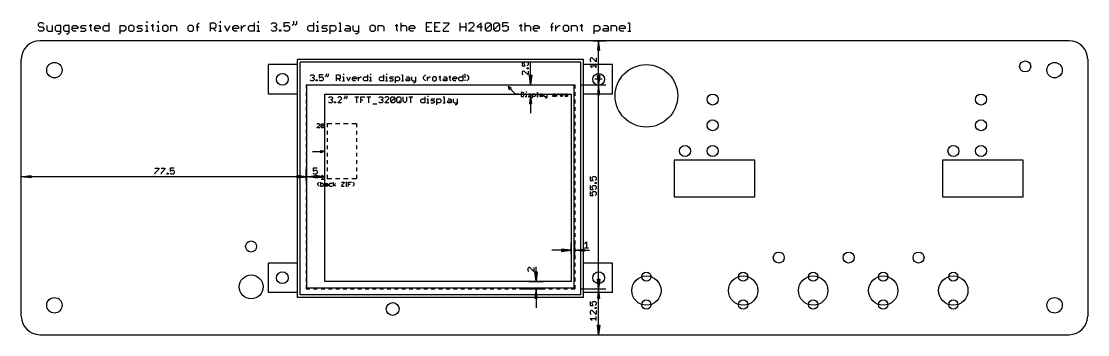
# Model space of a CAD drawing. Extents: x 0 to 290, y 0 to 85.
import ezdxf

# ---------------------------------------------------------------- set-up
doc = ezdxf.new("R2010")
doc.units = 0
for name, color, linetype in [('100', 22, 'CONTINUOUS'), ('120', 4, 'CONTINUOUS'), ('20', 7, 'CONTINUOUS'), ('47', 2, 'CONTINUOUS'), ('51', 253, 'CONTINUOUS')]:
    doc.layers.add(name, color=color, linetype=linetype)

msp = doc.modelspace()

# ---------------------------------------------------------------- linework, layer by layer
at = {"layer": '100'}
for p, q in [((78.5762, 70.432), (78.8474, 70.7032)), ((78.8474, 70.7032), (79.3897, 70.7032)), ((79.3897, 69.8897), (79.1185, 69.8897)), ((79.3897, 70.7032), (79.6609, 70.432)), ((79.6609, 70.1609), (79.3897, 69.8897)), ((79.3897, 69.8897), (79.6609, 69.6185)), ((79.6609, 70.432), (79.6609, 70.1609)), ((79.6609, 69.6185), (79.6609, 69.3474)), ((82.1166, 70.7032), (81.0319, 70.7032)), ((81.0319, 70.7032), (81.0319, 69.8897)), ((81.0319, 69.8897), (81.5743, 70.1609)), ((81.5743, 70.1609), (81.8454, 70.1609)), ((81.8454, 70.1609), (82.1166, 69.8897)), ((82.1166, 69.8897), (82.1166, 69.3474)), ((82.9403, 70.432), (82.6691, 70.1609)), ((82.9403, 70.9744), (82.9403, 70.432)), ((83.4826, 70.432), (83.2114, 70.1609)), ((83.4826, 70.9744), (83.4826, 70.432)), ((85.6705, 69.0762), (85.6705, 70.7032)), ((85.6705, 70.7032), (86.484, 70.7032)), ((86.484, 69.6185), (85.6705, 69.6185)), ((86.2129, 69.6185), (86.7552, 69.0762)), ((86.484, 70.7032), (86.7552, 70.432)), ((86.7552, 69.8897), (86.484, 69.6185)), ((86.7552, 70.432), (86.7552, 69.8897)), ((87.3077, 70.1609), (87.5789, 70.1609)), ((87.5789, 70.9744), (87.5789, 70.7032)), ((87.5789, 70.1609), (87.5789, 69.0762)), ((88.3991, 70.1609), (88.9415, 69.0762)), ((88.9415, 69.0762), (89.4838, 70.1609)), ((90.0363, 69.8897), (90.3075, 70.1609)), ((90.0363, 69.3474), (90.0363, 69.8897)), ((91.121, 69.6185), (90.0363, 69.6185)), ((90.3075, 70.1609), (90.8498, 70.1609)), ((90.8498, 70.1609), (91.121, 69.8897)), ((91.121, 69.8897), (91.121, 69.6185)), ((91.6735, 69.0762), (91.6735, 70.1609)), ((91.6735, 69.6185), (92.2158, 70.1609)), ((92.2158, 70.1609), (92.4869, 70.1609)), ((93.0377, 69.8897), (93.3089, 70.1609)), ((93.0377, 69.3474), (93.0377, 69.8897)), ((93.3089, 70.1609), (94.1224, 70.1609)), ((94.1224, 70.7032), (94.1224, 69.0762)), ((94.6749, 70.1609), (94.9461, 70.1609)), ((94.9461, 70.9744), (94.9461, 70.7032)), ((94.9461, 70.1609), (94.9461, 69.0762)), ((97.4035, 69.8897), (97.6747, 70.1609)), ((97.4035, 69.3474), (97.4035, 69.8897)), ((97.6747, 70.1609), (98.4882, 70.1609)), ((98.4882, 70.7032), (98.4882, 69.0762)), ((99.0407, 70.1609), (99.3118, 70.1609)), ((99.3118, 70.9744), (99.3118, 70.7032)), ((99.3118, 70.1609), (99.3118, 69.0762)), ((100.1321, 69.8897), (100.4033, 70.1609)), ((100.4033, 69.6185), (100.1321, 69.8897)), ((100.4033, 70.1609), (101.2168, 70.1609)), ((100.9456, 69.6185), (100.4033, 69.6185)), ((101.2168, 69.3474), (100.9456, 69.6185)), ((101.7692, 68.5339), (101.7692, 70.1609)), ((101.7692, 70.1609), (102.5827, 70.1609)), ((102.5827, 70.1609), (102.8539, 69.8897)), ((102.8539, 69.8897), (102.8539, 69.3474)), ((103.4064, 70.7032), (103.6776, 70.7032)), ((103.6776, 70.7032), (103.6776, 69.0762)), ((104.4978, 69.3474), (104.769, 69.6185)), ((104.769, 70.1609), (105.3113, 70.1609)), ((104.769, 69.6185), (105.5825, 69.6185)), ((105.3113, 70.1609), (105.5825, 69.8897)), ((105.5825, 69.8897), (105.5825, 69.0762)), ((106.135, 70.1609), (106.135, 69.3474)), ((107.2197, 70.1609), (107.2197, 68.805)), ((109.4093, 70.1609), (109.9516, 70.7032)), ((109.4093, 69.6185), (109.4093, 70.1609)), ((109.9516, 69.0762), (109.4093, 69.6185)), ((110.5007, 69.0762), (110.5007, 70.1609)), ((110.5007, 69.6185), (111.0431, 70.1609)), ((111.0431, 70.1609), (111.3142, 70.1609)), ((112.1362, 70.1609), (111.865, 69.8897)), ((111.865, 69.8897), (111.865, 69.3474)), ((112.6785, 70.1609), (112.1362, 70.1609)), ((112.9497, 69.8897), (112.6785, 70.1609)), ((112.9497, 69.3474), (112.9497, 69.8897)), ((113.5022, 70.1609), (114.0445, 70.1609)), ((113.7734, 70.432), (113.7734, 69.3474)), ((114.5936, 69.3474), (114.8648, 69.6185)), ((114.8648, 70.1609), (115.4071, 70.1609)), ((114.8648, 69.6185), (115.6783, 69.6185)), ((115.4071, 70.1609), (115.6783, 69.8897)), ((115.6783, 69.8897), (115.6783, 69.0762)), ((116.2308, 70.1609), (116.7731, 70.1609)), ((116.502, 70.432), (116.502, 69.3474)), ((117.3222, 69.8897), (117.5934, 70.1609)), ((117.3222, 69.3474), (117.3222, 69.8897)), ((118.4069, 69.6185), (117.3222, 69.6185)), ((117.5934, 70.1609), (118.1357, 70.1609)), ((118.1357, 70.1609), (118.4069, 69.8897)), ((118.4069, 69.8897), (118.4069, 69.6185)), ((118.9594, 69.8897), (119.2306, 70.1609)), ((118.9594, 69.3474), (118.9594, 69.8897)), ((119.2306, 70.1609), (120.044, 70.1609)), ((120.044, 70.7032), (120.044, 69.0762)), ((120.5965, 70.9744), (120.5965, 69.8897)), ((121.6846, 70.1609), (121.1423, 70.7032)), ((121.1423, 69.0762), (121.6846, 69.6185)), ((121.6846, 69.6185), (121.6846, 70.1609)), ((77.5, 68), (78.5, 68)), ((77.5, 68), (77.5, 66.9821)), ((78.8474, 69.0762), (78.5762, 69.3474)), ((79.3897, 69.0762), (78.8474, 69.0762)), ((79.6609, 69.3474), (79.3897, 69.0762)), ((79.5, 68), (80.5, 68)), ((80.2134, 69.0762), (80.2134, 69.3474)), ((80.2134, 69.3474), (80.4845, 69.3474)), ((80.4845, 69.0762), (80.2134, 69.0762)), ((80.4845, 69.3474), (80.4845, 69.0762)), ((81.3031, 69.0762), (81.0319, 69.3474)), ((81.8454, 69.0762), (81.3031, 69.0762)), ((81.5, 68), (82.5, 68)), ((82.1166, 69.3474), (81.8454, 69.0762)), ((83.5, 68), (84.5, 68)), ((85.5, 68), (86.5, 68)), ((87.3077, 69.0762), (87.85, 69.0762)), ((87.5, 68), (88.5, 68)), ((89.5, 68), (90.5, 68)), ((90.3075, 69.0762), (90.0363, 69.3474)), ((90.8498, 69.0762), (90.3075, 69.0762)), ((91.5, 68), (92.5, 68)), ((93.3089, 69.0762), (93.0377, 69.3474)), ((94.1224, 69.0762), (93.3089, 69.0762)), ((93.5, 68), (94.5, 68)), ((94.6749, 69.0762), (95.2172, 69.0762)), ((95.5, 68), (96.5, 68)), ((97.6747, 69.0762), (97.4035, 69.3474)), ((97.5, 68), (98.5, 68)), ((98.4882, 69.0762), (97.6747, 69.0762)), ((99.0407, 69.0762), (99.583, 69.0762)), ((99.5, 68), (100.5, 68)), ((100.1321, 69.0762), (100.9456, 69.0762)), ((100.9456, 69.0762), (101.2168, 69.3474)), ((101.5, 68), (102.5, 68)), ((102.5827, 69.0762), (101.7692, 69.0762)), ((102.8539, 69.3474), (102.5827, 69.0762)), ((103.4064, 69.0762), (103.9487, 69.0762)), ((103.5, 68), (104.5, 68)), ((104.769, 69.0762), (104.4978, 69.3474)), ((105.5825, 69.0762), (104.769, 69.0762)), ((105.5, 68), (106.5, 68)), ((106.135, 69.3474), (106.4062, 69.0762)), ((106.4062, 69.0762), (107.2197, 69.0762)), ((106.9485, 68.5339), (106.6773, 68.5339)), ((107.2197, 68.805), (106.9485, 68.5339)), ((107.5, 68), (108.5, 68)), ((109.5, 68), (110.5, 68)), ((111.5, 68), (112.5, 68)), ((111.865, 69.3474), (112.1362, 69.0762)), ((112.1362, 69.0762), (112.6785, 69.0762)), ((112.6785, 69.0762), (112.9497, 69.3474)), ((113.5, 68), (114.5, 68)), ((113.7734, 69.3474), (114.0445, 69.0762)), ((114.8648, 69.0762), (114.5936, 69.3474)), ((115.6783, 69.0762), (114.8648, 69.0762)), ((115.5, 68), (116.5, 68)), ((116.502, 69.3474), (116.7731, 69.0762)), ((117.5934, 69.0762), (117.3222, 69.3474)), ((117.5, 68), (118.5, 68)), ((118.1357, 69.0762), (117.5934, 69.0762)), ((119.2306, 69.0762), (118.9594, 69.3474)), ((120.044, 69.0762), (119.2306, 69.0762)), ((119.5, 68), (120.5, 68)), ((120.5965, 69.3474), (120.5965, 69.0762)), ((121.5, 68), (122.5, 68)), ((123.5, 68), (124.5, 68)), ((125.5, 68), (126.5, 68)), ((127.5, 68), (128.5, 68)), ((129.5, 68), (130.5, 68)), ((131.5, 68), (132.5, 68)), ((133.5, 68), (134.5, 68)), ((135.5, 68), (136.5, 68)), ((137.5, 68), (138.5, 68)), ((139.5, 68), (140.5, 68)), ((141.5, 68), (142.5, 68)), ((143.5, 68), (144.5, 68)), ((145.5, 68), (146.5, 68)), ((147.5, 68), (148.5, 68)), ((149.5, 68), (150.5, 68)), ((150.5, 68), (150.5, 66.9821)), ((77.5, 65.9821), (77.5, 64.9643)), ((77.5, 63.9643), (77.5, 62.9464)), ((150.5, 65.9821), (150.5, 64.9643)), ((150.5, 63.9643), (150.5, 62.9464)), ((77.5, 61.9464), (77.5, 60.9286)), ((150.5, 61.9464), (150.5, 60.9286)), ((77.5, 59.9286), (77.5, 58.9107)), ((150.5, 59.9286), (150.5, 58.9107)), ((77.5, 57.9107), (77.5, 56.8929)), ((77.5, 55.8929), (77.5, 54.875)), ((150.5, 57.9107), (150.5, 56.8929)), ((150.5, 55.8929), (150.5, 54.875)), ((77.5, 53.875), (77.5, 52.8571)), ((150.5, 53.875), (150.5, 52.8571)), ((77.5, 51.8571), (77.5, 50.8393)), ((77.5, 49.8393), (77.5, 48.8214)), ((150.5, 51.8571), (150.5, 50.8393)), ((150.5, 49.8393), (150.5, 48.8214)), ((77.5, 47.8214), (77.5, 46.8036)), ((150.5, 47.8214), (150.5, 46.8036)), ((77.5, 45.8036), (77.5, 44.7857)), ((77.5, 43.7857), (77.5, 42.7679)), ((150.5, 45.8036), (150.5, 44.7857)), ((150.5, 43.7857), (150.5, 42.7679)), ((77.5, 41.7679), (77.5, 40.75)), ((150.5, 41.7679), (150.5, 40.75)), ((77.5, 39.75), (77.5, 38.7321)), ((77.5, 37.7321), (77.5, 36.7143)), ((150.5, 39.75), (150.5, 38.7321)), ((150.5, 37.7321), (150.5, 36.7143)), ((77.5, 35.7143), (77.5, 34.6964)), ((150.5, 35.7143), (150.5, 34.6964)), ((77.5, 33.6964), (77.5, 32.6786)), ((150.5, 33.6964), (150.5, 32.6786)), ((77.5, 31.6786), (77.5, 30.6607)), ((77.5, 29.6607), (77.5, 28.6429)), ((150.5, 31.6786), (150.5, 30.6607)), ((150.5, 29.6607), (150.5, 28.6429)), ((77.5, 27.6429), (77.5, 26.625)), ((150.5, 27.6429), (150.5, 26.625)), ((77.5, 25.625), (77.5, 24.6071)), ((77.5, 23.6071), (77.5, 22.5893)), ((150.5, 25.625), (150.5, 24.6071)), ((150.5, 23.6071), (150.5, 22.5893)), ((77.5, 21.5893), (77.5, 20.5714)), ((150.5, 21.5893), (150.5, 20.5714)), ((77.5, 19.5714), (77.5, 18.5536)), ((77.5, 17.5536), (77.5, 16.5357)), ((150.5, 19.5714), (150.5, 18.5536)), ((150.5, 17.5536), (150.5, 16.5357)), ((77.5, 15.5357), (77.5, 14.5179)), ((150.5, 15.5357), (150.5, 14.5179)), ((77.5, 13.5179), (77.5, 12.5)), ((77.5, 12.5), (78.5, 12.5)), ((79.5, 12.5), (80.5, 12.5)), ((81.5, 12.5), (82.5, 12.5)), ((83.5, 12.5), (84.5, 12.5)), ((85.5, 12.5), (86.5, 12.5)), ((87.5, 12.5), (88.5, 12.5)), ((89.5, 12.5), (90.5, 12.5)), ((91.5, 12.5), (92.5, 12.5)), ((93.5, 12.5), (94.5, 12.5)), ((95.5, 12.5), (96.5, 12.5)), ((97.5, 12.5), (98.5, 12.5)), ((99.5, 12.5), (100.5, 12.5)), ((101.5, 12.5), (102.5, 12.5)), ((103.5, 12.5), (104.5, 12.5)), ((105.5, 12.5), (106.5, 12.5)), ((107.5, 12.5), (108.5, 12.5)), ((109.5, 12.5), (110.5, 12.5)), ((111.5, 12.5), (112.5, 12.5)), ((113.5, 12.5), (114.5, 12.5)), ((115.5, 12.5), (116.5, 12.5)), ((117.5, 12.5), (118.5, 12.5)), ((119.5, 12.5), (120.5, 12.5)), ((121.5, 12.5), (122.5, 12.5)), ((123.5, 12.5), (124.5, 12.5)), ((125.5, 12.5), (126.5, 12.5)), ((127.5, 12.5), (128.5, 12.5)), ((129.5, 12.5), (130.5, 12.5)), ((131.5, 12.5), (132.5, 12.5)), ((133.5, 12.5), (134.5, 12.5)), ((135.5, 12.5), (136.5, 12.5)), ((137.5, 12.5), (138.5, 12.5)), ((139.5, 12.5), (140.5, 12.5)), ((141.5, 12.5), (142.5, 12.5)), ((143.5, 12.5), (144.5, 12.5)), ((145.5, 12.5), (146.5, 12.5)), ((147.5, 12.5), (148.5, 12.5)), ((149.5, 12.5), (150.5, 12.5)), ((150.5, 13.5179), (150.5, 12.5))]:
    msp.add_line(p, q, dxfattribs=at)
at = {"layer": '120'}
for p, q in [((285, 80), (5, 80)), ((0, 5), (0, 75)), ((290, 75), (290, 5)), ((82.5, 65.5), (149.5, 65.5)), ((82.5, 14.5), (82.5, 65.5)), ((83.5762, 64.432), (83.8474, 64.7032)), ((83.8474, 64.7032), (84.3897, 64.7032)), ((84.3897, 63.8897), (84.1185, 63.8897)), ((84.3897, 64.7032), (84.6609, 64.432)), ((84.6609, 64.1609), (84.3897, 63.8897)), ((84.3897, 63.8897), (84.6609, 63.6185)), ((84.6609, 64.432), (84.6609, 64.1609)), ((86.3031, 64.7032), (86.0319, 64.432)), ((86.0319, 63.0762), (87.1166, 64.1609)), ((86.8454, 64.7032), (86.3031, 64.7032)), ((87.1166, 64.432), (86.8454, 64.7032)), ((87.1166, 64.1609), (87.1166, 64.432)), ((87.9403, 64.432), (87.6691, 64.1609)), ((87.9403, 64.9744), (87.9403, 64.432)), ((88.4826, 64.432), (88.2114, 64.1609)), ((88.4826, 64.9744), (88.4826, 64.432)), ((90.6705, 64.7032), (91.7552, 64.7032)), ((91.2129, 63.0762), (91.2129, 64.7032)), ((92.3077, 63.0762), (92.3077, 64.7032)), ((92.3077, 64.7032), (93.3924, 64.7032)), ((92.3077, 63.8897), (92.85, 63.8897)), ((93.9449, 64.7032), (95.0295, 64.7032)), ((94.4872, 63.0762), (94.4872, 64.7032)), ((97.2192, 64.432), (97.4903, 64.7032)), ((97.4903, 64.7032), (98.0327, 64.7032)), ((98.0327, 63.8897), (97.7615, 63.8897)), ((98.0327, 64.7032), (98.3038, 64.432)), ((98.3038, 64.1609), (98.0327, 63.8897)), ((98.0327, 63.8897), (98.3038, 63.6185)), ((98.3038, 64.432), (98.3038, 64.1609)), ((99.1275, 64.7032), (98.8563, 64.432)), ((98.8563, 63.0762), (99.941, 64.1609)), ((99.6698, 64.7032), (99.1275, 64.7032)), ((99.941, 64.432), (99.6698, 64.7032)), ((99.941, 64.1609), (99.941, 64.432)), ((100.4935, 64.432), (100.7646, 64.7032)), ((100.4935, 63.3474), (100.4935, 64.432)), ((100.4935, 63.3474), (101.5781, 64.432)), ((100.7646, 64.7032), (101.307, 64.7032)), ((101.307, 64.7032), (101.5781, 64.432)), ((101.5781, 64.432), (101.5781, 63.3474)), ((102.1306, 64.432), (102.4018, 64.7032)), ((102.1306, 63.3474), (102.1306, 64.432)), ((102.4018, 64.7032), (102.9441, 64.7032)), ((102.9441, 64.7032), (103.2153, 64.432)), ((103.2153, 64.432), (103.2153, 63.3474)), ((103.7678, 64.7032), (103.7678, 63.6185)), ((104.8525, 63.6185), (104.8525, 64.7032)), ((105.4049, 64.7032), (106.4896, 64.7032)), ((105.9473, 63.0762), (105.9473, 64.7032)), ((108.6793, 63.8897), (108.9504, 64.1609)), ((108.6793, 63.3474), (108.6793, 63.8897)), ((108.9504, 64.1609), (109.7639, 64.1609)), ((109.7639, 64.7032), (109.7639, 63.0762)), ((110.3164, 64.1609), (110.5876, 64.1609)), ((110.5876, 64.9744), (110.5876, 64.7032)), ((110.5876, 64.1609), (110.5876, 63.0762)), ((111.4079, 63.8897), (111.679, 64.1609)), ((111.679, 63.6185), (111.4079, 63.8897)), ((111.679, 64.1609), (112.4925, 64.1609)), ((113.045, 62.5339), (113.045, 64.1609)), ((113.045, 64.1609), (113.8585, 64.1609)), ((113.8585, 64.1609), (114.1297, 63.8897)), ((114.1297, 63.8897), (114.1297, 63.3474)), ((114.6822, 64.7032), (114.9533, 64.7032)), ((114.9533, 64.7032), (114.9533, 63.0762)), ((116.0448, 64.1609), (116.5871, 64.1609)), ((116.5871, 64.1609), (116.8583, 63.8897)), ((116.8583, 63.8897), (116.8583, 63.0762)), ((117.4108, 64.1609), (117.4108, 63.3474)), ((118.4954, 64.1609), (118.4954, 62.805)), ((149.5, 65.5), (149.5, 14.5)), ((83.8474, 63.0762), (83.5762, 63.3474)), ((84.3897, 63.0762), (83.8474, 63.0762)), ((84.6609, 63.3474), (84.3897, 63.0762)), ((84.6609, 63.6185), (84.6609, 63.3474)), ((85.2134, 63.0762), (85.2134, 63.3474)), ((85.2134, 63.3474), (85.4845, 63.3474)), ((85.4845, 63.0762), (85.2134, 63.0762)), ((85.4845, 63.3474), (85.4845, 63.0762)), ((87.1166, 63.0762), (86.0319, 63.0762)), ((95.582, 62.805), (96.6667, 62.805)), ((97.4903, 63.0762), (97.2192, 63.3474)), ((98.0327, 63.0762), (97.4903, 63.0762)), ((98.3038, 63.3474), (98.0327, 63.0762)), ((98.3038, 63.6185), (98.3038, 63.3474)), ((99.941, 63.0762), (98.8563, 63.0762)), ((100.7646, 63.0762), (100.4935, 63.3474)), ((101.307, 63.0762), (100.7646, 63.0762)), ((101.5781, 63.3474), (101.307, 63.0762)), ((102.4018, 63.0762), (102.1306, 63.3474)), ((102.9441, 63.0762), (102.4018, 63.0762)), ((102.673, 63.6185), (103.2153, 63.0762)), ((103.2153, 63.3474), (102.9441, 63.0762)), ((103.7678, 63.6185), (104.3101, 63.0762)), ((104.3101, 63.0762), (104.8525, 63.6185)), ((108.9504, 63.0762), (108.6793, 63.3474)), ((109.7639, 63.0762), (108.9504, 63.0762)), ((110.3164, 63.0762), (110.8587, 63.0762)), ((111.4079, 63.0762), (112.2214, 63.0762)), ((112.2214, 63.6185), (111.679, 63.6185)), ((112.4925, 63.3474), (112.2214, 63.6185)), ((112.2214, 63.0762), (112.4925, 63.3474)), ((113.8585, 63.0762), (113.045, 63.0762)), ((114.1297, 63.3474), (113.8585, 63.0762)), ((114.6822, 63.0762), (115.2245, 63.0762)), ((115.7736, 63.3474), (116.0448, 63.6185)), ((116.0448, 63.0762), (115.7736, 63.3474)), ((116.0448, 63.6185), (116.8583, 63.6185)), ((116.8583, 63.0762), (116.0448, 63.0762)), ((117.4108, 63.3474), (117.6819, 63.0762)), ((117.6819, 63.0762), (118.4954, 63.0762)), ((118.2243, 62.5339), (117.9531, 62.5339)), ((118.4954, 62.805), (118.2243, 62.5339)), ((199.5, 47.5), (177.5, 47.5)), ((177.5, 47.5), (177.5, 37.5)), ((199.5, 37.5), (199.5, 47.5)), ((272.5, 47.5), (250.5, 47.5)), ((250.5, 47.5), (250.5, 37.5)), ((272.5, 37.5), (272.5, 47.5)), ((177.5, 37.5), (199.5, 37.5)), ((250.5, 37.5), (272.5, 37.5)), ((149.5, 14.5), (82.5, 14.5)), ((5, 0), (285, 0))]:
    msp.add_line(p, q, dxfattribs=at)
for centre, radius in [((9, 72), 2.1), ((170, 65), 8.5), ((273, 73), 1.5), ((281, 72), 2.1), ((188, 64), 1.5), ((261, 64), 1.5), ((188, 57), 1.5), ((261, 57), 1.5), ((180.5, 50), 1.5), ((188, 50), 1.5), ((253.5, 50), 1.5), ((261, 50), 1.5), ((62.5, 24), 1.5), ((206, 21), 1.5), ((225, 21), 1.5), ((244, 21), 1.5), ((62.5, 13), 3.25), ((170, 12), 4), ((170, 15.8), 1.25), ((196.3, 12), 4), ((196.3, 15.8), 1.25), ((215.35, 12), 4), ((215.35, 15.8), 1.25), ((234.4, 12), 4), ((234.4, 15.8), 1.25), ((253.45, 12), 4), ((253.45, 15.8), 1.25), ((9, 8), 2.1), ((101, 7), 1.75), ((170, 8.2), 1.25), ((196.3, 8.2), 1.25), ((215.35, 8.2), 1.25), ((234.4, 8.2), 1.25), ((253.45, 8.2), 1.25), ((281, 8), 2.1)]:
    msp.add_circle(centre, radius, dxfattribs=at)
for centre, start, end in [((5, 75), 90, 180), ((285, 75), 0, 90), ((5, 5), 180, 270), ((285, 5), 270, 0)]:
    msp.add_arc(centre, 5, start, end, dxfattribs=at)
at = {"layer": '20'}
for centre in [(71, 69.5), (157, 69.5), (71, 15.5), (157, 15.5)]:
    msp.add_circle(centre, 1.6, dxfattribs=at)
at = {"layer": '47'}
for p, q in [((155.5, 80), (158.95, 80)), ((157, 79.935), (156.6808, 77.4)), ((157, 79.935), (156.74, 77.4)), ((157, 79.935), (156.87, 77.4)), ((157, 68.065), (157, 79.935)), ((157.3192, 77.4), (157, 79.935)), ((157.13, 77.4), (157, 79.935)), ((157.26, 77.4), (157, 79.935)), ((156.6808, 77.4), (157.3192, 77.4)), ((136.2223, 74.2166), (136.2223, 73.1319)), ((136.2223, 73.1319), (137.0358, 73.1319)), ((136.7646, 73.9454), (137.0358, 74.2166)), ((136.7646, 73.6743), (136.7646, 73.9454)), ((137.0358, 73.1319), (136.7646, 73.6743)), ((137.0358, 74.2166), (137.5781, 74.2166)), ((137.5781, 74.2166), (137.8493, 73.9454)), ((137.8493, 73.4031), (137.5781, 73.1319)), ((137.5781, 72.3134), (137.5781, 72.5845)), ((137.5781, 72.5845), (137.8493, 72.5845)), ((137.8493, 73.9454), (137.8493, 73.4031)), ((137.8493, 72.5845), (137.8493, 72.3134)), ((138.5, 68.065), (138.5, 74.1346)), ((154.9935, 75.3833), (154.7223, 75.1121)), ((154.7223, 75.1121), (154.7223, 74.5698)), ((154.7223, 74.5698), (154.9935, 74.2986)), ((155.2646, 72.6615), (154.7223, 73.2038)), ((154.7223, 73.2038), (156.3493, 73.2038)), ((155.2646, 75.3833), (154.9935, 75.3833)), ((156.3493, 74.2986), (155.2646, 75.3833)), ((156.3493, 75.3833), (156.3493, 74.2986)), ((156.3493, 72.6615), (156.3493, 73.7461)), ((136.4935, 71.7609), (136.2223, 71.4897)), ((136.2223, 71.4897), (136.2223, 70.9474)), ((136.2223, 70.9474), (136.4935, 70.6762)), ((136.7646, 71.7609), (136.4935, 71.7609)), ((137.8493, 70.6762), (136.7646, 71.7609)), ((137.8493, 72.3134), (137.5781, 72.3134)), ((137.8493, 71.7609), (137.8493, 70.6762)), ((138.5, 68.065), (138.1808, 70.6)), ((138.1808, 70.6), (138.8192, 70.6)), ((138.5, 68.065), (138.24, 70.6)), ((138.5, 68.065), (138.37, 70.6)), ((138.8192, 70.6), (138.5, 68.065)), ((138.63, 70.6), (138.5, 68.065)), ((138.76, 70.6), (138.5, 68.065)), ((157, 68.065), (156.6808, 70.6)), ((156.6808, 70.6), (157.3192, 70.6)), ((157, 68.065), (156.74, 70.6)), ((157, 68.065), (156.87, 70.6)), ((157.3192, 70.6), (157, 68.065)), ((157.13, 70.6), (157, 68.065)), ((157.26, 70.6), (157, 68.065)), ((138.5, 68), (138.5, 68)), ((152, 68), (158.95, 68)), ((154, 68), (158.95, 68)), ((157, 67.935), (156.6808, 65.4)), ((157, 67.935), (156.74, 65.4)), ((157, 67.935), (156.87, 65.4)), ((157, 12.565), (157, 67.935)), ((157.3192, 65.4), (157, 67.935)), ((157.13, 65.4), (157, 67.935)), ((157.26, 65.4), (157, 67.935)), ((135, 65.5), (140.45, 65.5)), ((138.5, 65.435), (138.1808, 62.9)), ((138.5, 65.435), (138.24, 62.9)), ((138.5, 65.435), (138.37, 62.9)), ((138.5, 65.435), (138.5, 60.3)), ((138.8192, 62.9), (138.5, 65.435)), ((138.63, 62.9), (138.5, 65.435)), ((138.76, 62.9), (138.5, 65.435)), ((156.6808, 65.4), (157.3192, 65.4)), ((138.1808, 62.9), (138.8192, 62.9)), ((0, 42), (0, 44.95)), ((36.3493, 45.2777), (37.4339, 45.2777)), ((37.4339, 45.0065), (36.3493, 43.9219)), ((36.3493, 43.9219), (36.3493, 43.6507)), ((37.4339, 45.2777), (37.4339, 45.0065)), ((37.9864, 45.2777), (39.0711, 45.2777)), ((39.0711, 45.0065), (37.9864, 43.9219)), ((37.9864, 43.9219), (37.9864, 43.6507)), ((39.0711, 45.2777), (39.0711, 45.0065)), ((39.6236, 43.6507), (39.6236, 43.9219)), ((39.6236, 43.9219), (39.8947, 43.9219)), ((39.8947, 43.6507), (39.6236, 43.6507)), ((39.8947, 43.9219), (39.8947, 43.6507)), ((41.5268, 45.2777), (40.4422, 45.2777)), ((40.4422, 45.2777), (40.4422, 44.4642)), ((40.4422, 44.4642), (40.9845, 44.7354)), ((40.7133, 43.6507), (40.4422, 43.9219)), ((41.2557, 43.6507), (40.7133, 43.6507)), ((40.9845, 44.7354), (41.2557, 44.7354)), ((41.2557, 44.7354), (41.5268, 44.4642)), ((41.5268, 43.9219), (41.2557, 43.6507)), ((41.5268, 44.4642), (41.5268, 43.9219)), ((77.5, 42), (77.5, 44.95)), ((80.4557, 45.2777), (79.3711, 45.2777)), ((79.3711, 45.2777), (79.3711, 44.4642)), ((79.3711, 44.4642), (79.9134, 44.7354)), ((79.6422, 43.6507), (79.3711, 43.9219)), ((80.1846, 43.6507), (79.6422, 43.6507)), ((79.9134, 44.7354), (80.1846, 44.7354)), ((80.1846, 44.7354), (80.4557, 44.4642)), ((80.4557, 43.9219), (80.1846, 43.6507)), ((80.4557, 44.4642), (80.4557, 43.9219)), ((82.5, 41.5), (82.5, 44.95)), ((0.065, 43), (2.6, 43.3192)), ((0.065, 43), (2.6, 43.26)), ((0.065, 43), (2.6, 43.13)), ((77.435, 43), (0.065, 43)), ((2.6, 42.6808), (0.065, 43)), ((2.6, 42.87), (0.065, 43)), ((2.6, 42.74), (0.065, 43)), ((2.6, 43.3192), (2.6, 42.6808)), ((77.435, 43), (74.9, 43.3192)), ((74.9, 43.3192), (74.9, 42.6808)), ((77.435, 43), (74.9, 43.26)), ((77.435, 43), (74.9, 43.13)), ((74.9, 42.6808), (77.435, 43)), ((74.9, 42.87), (77.435, 43)), ((74.9, 42.74), (77.435, 43)), ((77.5, 43), (77.5, 43)), ((77.565, 43), (80.1, 43.3192)), ((77.565, 43), (80.1, 43.26)), ((77.565, 43), (80.1, 43.13)), ((82.435, 43), (77.565, 43)), ((80.1, 42.6808), (77.565, 43)), ((80.1, 42.87), (77.565, 43)), ((80.1, 42.74), (77.565, 43)), ((82.435, 43), (79.9, 43.3192)), ((79.9, 43.3192), (79.9, 42.6808)), ((82.435, 43), (79.9, 43.26)), ((82.435, 43), (79.9, 43.13)), ((79.9, 42.6808), (82.435, 43)), ((79.9, 42.87), (82.435, 43)), ((79.9, 42.74), (82.435, 43)), ((80.1, 43.3192), (80.1, 42.6808)), ((154.7223, 43.0268), (154.7223, 41.9422)), ((154.7223, 41.9422), (155.5358, 41.9422)), ((155.2646, 42.7557), (155.5358, 43.0268)), ((155.2646, 42.4845), (155.2646, 42.7557)), ((155.5358, 41.9422), (155.2646, 42.4845)), ((155.5358, 43.0268), (156.0781, 43.0268)), ((156.0781, 43.0268), (156.3493, 42.7557)), ((156.3493, 42.2133), (156.0781, 41.9422)), ((156.0781, 41.1236), (156.0781, 41.3947)), ((156.0781, 41.3947), (156.3493, 41.3947)), ((156.3493, 41.1236), (156.0781, 41.1236)), ((156.3493, 42.7557), (156.3493, 42.2133)), ((156.3493, 41.3947), (156.3493, 41.1236)), ((154.7223, 40.5711), (154.7223, 39.4864)), ((154.7223, 39.4864), (155.5358, 39.4864)), ((154.7223, 38.9339), (154.7223, 37.8493)), ((154.7223, 37.8493), (155.5358, 37.8493)), ((155.2646, 40.2999), (155.5358, 40.5711)), ((155.2646, 40.0288), (155.2646, 40.2999)), ((155.5358, 39.4864), (155.2646, 40.0288)), ((155.2646, 38.6628), (155.5358, 38.9339)), ((155.2646, 38.3916), (155.2646, 38.6628)), ((155.5358, 37.8493), (155.2646, 38.3916)), ((155.5358, 40.5711), (156.0781, 40.5711)), ((155.5358, 38.9339), (156.0781, 38.9339)), ((156.0781, 40.5711), (156.3493, 40.2999)), ((156.3493, 39.7576), (156.0781, 39.4864)), ((156.0781, 38.9339), (156.3493, 38.6628)), ((156.3493, 38.1204), (156.0781, 37.8493)), ((156.3493, 40.2999), (156.3493, 39.7576)), ((156.3493, 38.6628), (156.3493, 38.1204)), ((149.435, 23), (146.9, 23.3192)), ((146.9, 23.3192), (146.9, 22.6808)), ((149.435, 23), (146.9, 23.26)), ((149.5, 22), (149.5, 24.95)), ((150.5, 21.5), (150.5, 24.95)), ((150.565, 23), (153.1, 23.3192)), ((150.565, 23), (153.1, 23.26)), ((153.1, 23.3192), (153.1, 22.6808)), ((153.1762, 24.7354), (153.7185, 25.2777)), ((153.1762, 23.6507), (154.2609, 23.6507)), ((153.7185, 25.2777), (153.7185, 23.6507)), ((149.435, 23), (144.3, 23)), ((149.435, 23), (146.9, 23.13)), ((146.9, 22.6808), (149.435, 23)), ((146.9, 22.87), (149.435, 23)), ((146.9, 22.74), (149.435, 23)), ((150.565, 23), (153.1, 23.13)), ((150.565, 23), (154.5103, 23)), ((153.1, 22.6808), (150.565, 23)), ((153.1, 22.87), (150.565, 23)), ((153.1, 22.74), (150.565, 23)), ((137.9935, 18.2609), (137.7223, 17.9897)), ((137.7223, 17.9897), (137.7223, 17.4474)), ((137.7223, 17.4474), (137.9935, 17.1762)), ((138.2646, 18.2609), (137.9935, 18.2609)), ((139.3493, 17.1762), (138.2646, 18.2609)), ((139.3493, 18.2609), (139.3493, 17.1762)), ((140, 14.565), (140, 18.5103)), ((138, 14.5), (141.95, 14.5)), ((140, 14.565), (139.6808, 17.1)), ((139.6808, 17.1), (140.3192, 17.1)), ((140, 14.565), (139.74, 17.1)), ((140, 14.565), (139.87, 17.1)), ((140.3192, 17.1), (140, 14.565)), ((140.13, 17.1), (140, 14.565)), ((140.26, 17.1), (140, 14.565)), ((157, 12.565), (156.6808, 15.1)), ((156.6808, 15.1), (157.3192, 15.1)), ((157, 12.565), (156.74, 15.1)), ((157, 12.565), (156.87, 15.1)), ((157.3192, 15.1), (157, 12.565)), ((157.13, 15.1), (157, 12.565)), ((157.26, 15.1), (157, 12.565)), ((136.5, 12.5), (141.95, 12.5)), ((140, 12.435), (139.6808, 9.9)), ((140, 12.435), (139.74, 9.9)), ((140, 12.435), (139.87, 9.9)), ((140, 12.435), (140, 7.3)), ((140.3192, 9.9), (140, 12.435)), ((140.13, 9.9), (140, 12.435)), ((140.26, 9.9), (140, 12.435)), ((152, 12.5), (158.95, 12.5)), ((153.5, 12.5), (158.95, 12.5)), ((157, 12.435), (156.6808, 9.9)), ((157, 12.435), (156.74, 9.9)), ((157, 12.435), (156.87, 9.9)), ((157, 0.065), (157, 12.435)), ((157.3192, 9.9), (157, 12.435)), ((157.13, 9.9), (157, 12.435)), ((157.26, 9.9), (157, 12.435)), ((139.6808, 9.9), (140.3192, 9.9)), ((154.7223, 9.0268), (154.7223, 7.9422)), ((155.2646, 8.7557), (155.5358, 9.0268)), ((155.2646, 8.4845), (155.2646, 8.7557)), ((155.5358, 9.0268), (156.0781, 9.0268)), ((156.0781, 9.0268), (156.3493, 8.7557)), ((156.3493, 8.7557), (156.3493, 8.2133)), ((156.6808, 9.9), (157.3192, 9.9)), ((154.7223, 7.9422), (155.5358, 7.9422)), ((154.9935, 6.5711), (154.7223, 6.2999)), ((154.7223, 6.2999), (154.7223, 5.7576)), ((155.2646, 6.5711), (154.9935, 6.5711)), ((155.5358, 7.9422), (155.2646, 8.4845)), ((156.3493, 5.4864), (155.2646, 6.5711)), ((156.3493, 8.2133), (156.0781, 7.9422)), ((156.0781, 7.1236), (156.0781, 7.3947)), ((156.0781, 7.3947), (156.3493, 7.3947)), ((156.3493, 7.1236), (156.0781, 7.1236)), ((156.3493, 7.3947), (156.3493, 7.1236)), ((156.3493, 6.5711), (156.3493, 5.4864)), ((154.7223, 5.7576), (154.9935, 5.4864)), ((155.2646, 3.8493), (154.7223, 4.3916)), ((154.7223, 4.3916), (156.3493, 4.3916)), ((156.3493, 3.8493), (156.3493, 4.9339)), ((153.5, 0), (158.95, 0)), ((157, 0.065), (156.6808, 2.6)), ((156.6808, 2.6), (157.3192, 2.6)), ((157, 0.065), (156.74, 2.6)), ((157, 0.065), (156.87, 2.6)), ((157.3192, 2.6), (157, 0.065)), ((157.13, 2.6), (157, 0.065)), ((157.26, 2.6), (157, 0.065))]:
    msp.add_line(p, q, dxfattribs=at)
at = {"layer": '51'}
for p, q in [((4.9847, 84.9004), (4.6016, 84.5172)), ((4.6016, 84.5172), (4.6016, 84.1341)), ((4.6016, 84.1341), (4.9847, 83.751)), ((5.751, 84.9004), (4.9847, 84.9004)), ((6.1341, 84.5172), (5.751, 84.9004)), ((6.9036, 84.1341), (6.9036, 82.9847)), ((8.4361, 82.6016), (8.4361, 84.1341)), ((9.5887, 84.1341), (9.2055, 83.751)), ((10.738, 84.1341), (9.5887, 84.1341)), ((10.738, 82.2185), (10.738, 84.1341)), ((11.8906, 84.1341), (11.5075, 83.751)), ((13.04, 84.1341), (11.8906, 84.1341)), ((13.04, 82.2185), (13.04, 84.1341)), ((13.8095, 83.751), (14.1926, 84.1341)), ((14.1926, 84.1341), (14.9588, 84.1341)), ((14.9588, 84.1341), (15.342, 83.751)), ((16.1114, 83.751), (16.4946, 84.1341)), ((16.4946, 84.1341), (17.6439, 84.1341)), ((18.4134, 84.1341), (19.1796, 84.1341)), ((18.7965, 84.5172), (18.7965, 82.9847)), ((19.948, 83.751), (20.3312, 84.1341)), ((20.3312, 84.1341), (21.0974, 84.1341)), ((21.0974, 84.1341), (21.4805, 83.751)), ((22.25, 83.751), (22.6331, 84.1341)), ((22.6331, 84.1341), (23.7825, 84.1341)), ((23.7825, 84.9004), (23.7825, 82.6016)), ((26.8539, 81.8353), (26.8539, 84.1341)), ((26.8539, 84.1341), (28.0033, 84.1341)), ((28.0033, 84.1341), (28.3864, 83.751)), ((29.539, 84.1341), (29.1559, 83.751)), ((30.3053, 84.1341), (29.539, 84.1341)), ((30.6884, 83.751), (30.3053, 84.1341)), ((31.4579, 83.751), (31.841, 84.1341)), ((31.841, 84.1341), (32.9904, 84.1341)), ((33.7598, 84.1341), (34.143, 84.1341)), ((34.143, 85.2835), (34.143, 84.9004)), ((34.143, 84.1341), (34.143, 82.6016)), ((35.2945, 84.1341), (36.0607, 84.1341)), ((35.6776, 84.5172), (35.6776, 82.9847)), ((36.8291, 84.1341), (37.2122, 84.1341)), ((37.2122, 85.2835), (37.2122, 84.9004)), ((37.2122, 84.1341), (37.2122, 82.6016)), ((38.7469, 84.1341), (38.3638, 83.751)), ((39.5131, 84.1341), (38.7469, 84.1341)), ((39.8963, 83.751), (39.5131, 84.1341)), ((40.6657, 82.6016), (40.6657, 84.1341)), ((40.6657, 84.1341), (41.8151, 84.1341)), ((41.8151, 84.1341), (42.1982, 83.751)), ((45.6528, 84.1341), (45.2697, 83.751)), ((46.419, 84.1341), (45.6528, 84.1341)), ((46.8022, 83.751), (46.419, 84.1341)), ((47.9548, 84.5172), (48.3379, 84.9004)), ((47.9548, 82.6016), (47.9548, 84.5172)), ((51.4082, 82.6016), (51.4082, 84.9004)), ((51.4082, 84.9004), (52.5576, 84.9004)), ((52.5576, 84.9004), (52.9407, 84.5172)), ((52.9407, 84.5172), (52.9407, 83.751)), ((53.7102, 84.1341), (54.0933, 84.1341)), ((54.0933, 85.2835), (54.0933, 84.9004)), ((54.0933, 84.1341), (54.0933, 82.6016)), ((55.2448, 84.1341), (56.0111, 82.6016)), ((56.0111, 82.6016), (56.7774, 84.1341)), ((57.5468, 83.751), (57.9299, 84.1341)), ((57.9299, 84.1341), (58.6962, 84.1341)), ((58.6962, 84.1341), (59.0793, 83.751)), ((59.8488, 82.6016), (59.8488, 84.1341)), ((59.8488, 83.3679), (60.615, 84.1341)), ((60.615, 84.1341), (60.9982, 84.1341)), ((61.7671, 83.751), (62.1502, 84.1341)), ((62.1502, 84.1341), (63.2996, 84.1341)), ((63.2996, 84.9004), (63.2996, 82.6016)), ((64.069, 84.1341), (64.4522, 84.1341)), ((64.4522, 85.2835), (64.4522, 84.9004)), ((64.4522, 84.1341), (64.4522, 82.6016)), ((67.9057, 84.5172), (68.2888, 84.9004)), ((68.2888, 84.9004), (69.055, 84.9004)), ((69.055, 84.9004), (69.4382, 84.5172)), ((69.4382, 84.1341), (69.055, 83.751)), ((69.4382, 84.5172), (69.4382, 84.1341)), ((72.8911, 84.9004), (71.3586, 84.9004)), ((71.3586, 84.9004), (71.3586, 83.751)), ((71.3586, 83.751), (72.1249, 84.1341)), ((72.1249, 84.1341), (72.508, 84.1341)), ((72.508, 84.1341), (72.8911, 83.751)), ((74.0437, 84.5172), (73.6606, 84.1341)), ((74.0437, 85.2835), (74.0437, 84.5172)), ((74.8099, 84.5172), (74.4268, 84.1341)), ((74.8099, 85.2835), (74.8099, 84.5172)), ((77.8808, 83.751), (78.264, 84.1341)), ((78.264, 84.1341), (79.4133, 84.1341)), ((79.4133, 84.9004), (79.4133, 82.6016)), ((80.1828, 84.1341), (80.5659, 84.1341)), ((80.5659, 85.2835), (80.5659, 84.9004)), ((80.5659, 84.1341), (80.5659, 82.6016)), ((81.7174, 83.751), (82.1006, 84.1341)), ((82.1006, 84.1341), (83.25, 84.1341)), ((84.0194, 81.8353), (84.0194, 84.1341)), ((84.0194, 84.1341), (85.1688, 84.1341)), ((85.1688, 84.1341), (85.5519, 83.751)), ((86.3214, 84.9004), (86.7045, 84.9004)), ((86.7045, 84.9004), (86.7045, 82.6016)), ((88.2391, 84.1341), (89.0054, 84.1341)), ((89.0054, 84.1341), (89.3885, 83.751)), ((90.158, 84.1341), (90.158, 82.9847)), ((91.6905, 84.1341), (91.6905, 82.2185)), ((95.145, 84.1341), (94.7619, 83.751)), ((95.9113, 84.1341), (95.145, 84.1341)), ((96.2944, 83.751), (95.9113, 84.1341)), ((97.0639, 82.6016), (97.0639, 84.1341)), ((97.0639, 84.1341), (98.2133, 84.1341)), ((98.2133, 84.1341), (98.5964, 83.751)), ((101.6678, 84.1341), (102.4341, 84.1341)), ((102.0509, 84.5172), (102.0509, 82.9847)), ((103.2025, 84.9004), (103.2025, 82.6016)), ((103.2025, 83.751), (103.5856, 84.1341)), ((103.5856, 84.1341), (104.3518, 84.1341)), ((104.3518, 84.1341), (104.735, 83.751)), ((105.5044, 83.751), (105.8875, 84.1341)), ((105.8875, 84.1341), (106.6538, 84.1341)), ((106.6538, 84.1341), (107.0369, 83.751)), ((111.6409, 84.9004), (110.1084, 84.9004)), ((110.1084, 84.9004), (110.1084, 82.6016)), ((113.9428, 84.9004), (112.4103, 84.9004)), ((112.4103, 84.9004), (112.4103, 82.6016)), ((114.7123, 84.9004), (116.2448, 84.9004)), ((116.2448, 84.5172), (114.7123, 82.9847)), ((116.2448, 84.9004), (116.2448, 84.5172)), ((119.3162, 82.6016), (119.3162, 84.9004)), ((120.8487, 84.9004), (120.8487, 82.6016)), ((122.0013, 84.9004), (121.6182, 84.5172)), ((121.6182, 82.6016), (123.1507, 84.1341)), ((122.7676, 84.9004), (122.0013, 84.9004)), ((123.1507, 84.5172), (122.7676, 84.9004)), ((123.1507, 84.1341), (123.1507, 84.5172)), ((125.0695, 84.9004), (123.9201, 83.751)), ((125.0695, 82.6016), (125.0695, 84.9004)), ((126.2221, 84.5172), (126.6052, 84.9004)), ((126.2221, 82.9847), (126.2221, 84.5172)), ((126.2221, 82.9847), (127.7546, 84.5172)), ((126.6052, 84.9004), (127.3715, 84.9004)), ((127.3715, 84.9004), (127.7546, 84.5172)), ((127.7546, 84.5172), (127.7546, 82.9847)), ((128.5241, 84.5172), (128.9072, 84.9004)), ((128.5241, 82.9847), (128.5241, 84.5172)), ((128.5241, 82.9847), (130.0566, 84.5172)), ((128.9072, 84.9004), (129.6735, 84.9004)), ((129.6735, 84.9004), (130.0566, 84.5172)), ((130.0566, 84.5172), (130.0566, 82.9847)), ((132.3586, 84.9004), (130.826, 84.9004)), ((130.826, 84.9004), (130.826, 83.751)), ((130.826, 83.751), (131.5923, 84.1341)), ((131.5923, 84.1341), (131.9754, 84.1341)), ((131.9754, 84.1341), (132.3586, 83.751)), ((135.43, 84.1341), (136.1962, 84.1341)), ((135.8131, 84.5172), (135.8131, 82.9847)), ((136.9646, 84.9004), (136.9646, 82.6016)), ((136.9646, 83.751), (137.3477, 84.1341)), ((137.3477, 84.1341), (138.114, 84.1341)), ((138.114, 84.1341), (138.4971, 83.751)), ((139.2666, 83.751), (139.6497, 84.1341)), ((139.6497, 84.1341), (140.416, 84.1341)), ((140.416, 84.1341), (140.7991, 83.751)), ((144.2536, 84.5172), (144.6368, 84.9004)), ((144.2536, 82.6016), (144.2536, 84.5172)), ((145.4052, 82.6016), (145.4052, 84.1341)), ((145.4052, 83.3679), (146.1714, 84.1341)), ((146.1714, 84.1341), (146.5545, 84.1341)), ((147.7066, 84.1341), (147.3235, 83.751)), ((148.4728, 84.1341), (147.7066, 84.1341)), ((148.856, 83.751), (148.4728, 84.1341)), ((149.6254, 82.6016), (149.6254, 84.1341)), ((149.6254, 84.1341), (150.7748, 84.1341)), ((150.7748, 84.1341), (151.1579, 83.751)), ((151.9274, 84.1341), (152.6936, 84.1341)), ((152.3105, 84.5172), (152.3105, 82.9847)), ((155.764, 81.8353), (155.764, 84.1341)), ((155.764, 84.1341), (156.9134, 84.1341)), ((156.9134, 84.1341), (157.2965, 83.751)), ((158.4491, 84.1341), (159.2154, 84.1341)), ((159.2154, 84.1341), (159.5985, 83.751)), ((160.3679, 82.6016), (160.3679, 84.1341)), ((160.3679, 84.1341), (161.5173, 84.1341)), ((161.5173, 84.1341), (161.9004, 83.751)), ((162.6699, 83.751), (163.053, 84.1341)), ((163.053, 84.1341), (163.8193, 84.1341)), ((163.8193, 84.1341), (164.2024, 83.751)), ((164.9719, 84.9004), (165.355, 84.9004)), ((165.355, 84.9004), (165.355, 82.6016)), ((4.9847, 82.6016), (4.6016, 82.9847)), ((4.9847, 83.751), (5.751, 83.751)), ((5.751, 82.6016), (4.9847, 82.6016)), ((5.751, 83.751), (6.1341, 83.3679)), ((6.1341, 82.9847), (5.751, 82.6016)), ((6.1341, 83.3679), (6.1341, 82.9847)), ((6.9036, 82.9847), (7.2867, 82.6016)), ((7.2867, 82.6016), (8.4361, 82.6016)), ((9.2055, 83.751), (9.2055, 82.9847)), ((9.2055, 82.9847), (9.5887, 82.6016)), ((9.5887, 82.6016), (10.738, 82.6016)), ((9.9718, 81.8353), (10.3549, 81.8353)), ((10.3549, 81.8353), (10.738, 82.2185)), ((11.5075, 83.751), (11.5075, 82.9847)), ((11.5075, 82.9847), (11.8906, 82.6016)), ((11.8906, 82.6016), (13.04, 82.6016)), ((12.2737, 81.8353), (12.6569, 81.8353)), ((12.6569, 81.8353), (13.04, 82.2185)), ((13.8095, 82.9847), (13.8095, 83.751)), ((15.342, 83.3679), (13.8095, 83.3679)), ((14.1926, 82.6016), (13.8095, 82.9847)), ((14.9588, 82.6016), (14.1926, 82.6016)), ((15.342, 83.751), (15.342, 83.3679)), ((16.4946, 83.3679), (16.1114, 83.751)), ((16.1114, 82.6016), (17.2608, 82.6016)), ((17.2608, 83.3679), (16.4946, 83.3679)), ((17.6439, 82.9847), (17.2608, 83.3679)), ((17.2608, 82.6016), (17.6439, 82.9847)), ((18.7965, 82.9847), (19.1796, 82.6016)), ((19.948, 82.9847), (19.948, 83.751)), ((21.4805, 83.3679), (19.948, 83.3679)), ((20.3312, 82.6016), (19.948, 82.9847)), ((21.0974, 82.6016), (20.3312, 82.6016)), ((21.4805, 83.751), (21.4805, 83.3679)), ((22.25, 82.9847), (22.25, 83.751)), ((22.6331, 82.6016), (22.25, 82.9847)), ((23.7825, 82.6016), (22.6331, 82.6016)), ((28.0033, 82.6016), (26.8539, 82.6016)), ((28.3864, 82.9847), (28.0033, 82.6016)), ((28.3864, 83.751), (28.3864, 82.9847)), ((29.1559, 83.751), (29.1559, 82.9847)), ((29.1559, 82.9847), (29.539, 82.6016)), ((29.539, 82.6016), (30.3053, 82.6016)), ((30.3053, 82.6016), (30.6884, 82.9847)), ((30.6884, 82.9847), (30.6884, 83.751)), ((31.841, 83.3679), (31.4579, 83.751)), ((31.4579, 82.6016), (32.6072, 82.6016)), ((32.6072, 83.3679), (31.841, 83.3679)), ((32.9904, 82.9847), (32.6072, 83.3679)), ((32.6072, 82.6016), (32.9904, 82.9847)), ((33.7598, 82.6016), (34.5261, 82.6016)), ((35.6776, 82.9847), (36.0607, 82.6016)), ((36.8291, 82.6016), (37.5954, 82.6016)), ((38.3638, 83.751), (38.3638, 82.9847)), ((38.3638, 82.9847), (38.7469, 82.6016)), ((38.7469, 82.6016), (39.5131, 82.6016)), ((39.5131, 82.6016), (39.8963, 82.9847)), ((39.8963, 82.9847), (39.8963, 83.751)), ((42.1982, 83.751), (42.1982, 82.6016)), ((45.2697, 83.751), (45.2697, 82.9847)), ((45.2697, 82.9847), (45.6528, 82.6016)), ((45.6528, 82.6016), (46.419, 82.6016)), ((46.419, 82.6016), (46.8022, 82.9847)), ((46.8022, 82.9847), (46.8022, 83.751)), ((47.5716, 83.751), (48.3379, 83.751)), ((52.5576, 83.3679), (51.4082, 83.3679)), ((52.1745, 83.3679), (52.9407, 82.6016)), ((52.9407, 83.751), (52.5576, 83.3679)), ((53.7102, 82.6016), (54.4765, 82.6016)), ((57.5468, 82.9847), (57.5468, 83.751)), ((59.0793, 83.3679), (57.5468, 83.3679)), ((57.9299, 82.6016), (57.5468, 82.9847)), ((58.6962, 82.6016), (57.9299, 82.6016)), ((59.0793, 83.751), (59.0793, 83.3679)), ((61.7671, 82.9847), (61.7671, 83.751)), ((62.1502, 82.6016), (61.7671, 82.9847)), ((63.2996, 82.6016), (62.1502, 82.6016)), ((64.069, 82.6016), (64.8353, 82.6016)), ((68.2888, 82.6016), (67.9057, 82.9847)), ((69.055, 82.6016), (68.2888, 82.6016)), ((69.055, 83.751), (68.6719, 83.751)), ((69.055, 83.751), (69.4382, 83.3679)), ((69.4382, 82.9847), (69.055, 82.6016)), ((69.4382, 83.3679), (69.4382, 82.9847)), ((70.2076, 82.6016), (70.2076, 82.9847)), ((70.2076, 82.9847), (70.5907, 82.9847)), ((70.5907, 82.6016), (70.2076, 82.6016)), ((70.5907, 82.9847), (70.5907, 82.6016)), ((71.7417, 82.6016), (71.3586, 82.9847)), ((72.508, 82.6016), (71.7417, 82.6016)), ((72.8911, 82.9847), (72.508, 82.6016)), ((72.8911, 83.751), (72.8911, 82.9847)), ((77.8808, 82.9847), (77.8808, 83.751)), ((78.264, 82.6016), (77.8808, 82.9847)), ((79.4133, 82.6016), (78.264, 82.6016)), ((80.1828, 82.6016), (80.9491, 82.6016)), ((82.1006, 83.3679), (81.7174, 83.751)), ((81.7174, 82.6016), (82.8668, 82.6016)), ((82.8668, 83.3679), (82.1006, 83.3679)), ((83.25, 82.9847), (82.8668, 83.3679)), ((82.8668, 82.6016), (83.25, 82.9847)), ((85.1688, 82.6016), (84.0194, 82.6016)), ((85.5519, 82.9847), (85.1688, 82.6016)), ((85.5519, 83.751), (85.5519, 82.9847)), ((86.3214, 82.6016), (87.0876, 82.6016)), ((87.856, 82.9847), (88.2391, 83.3679)), ((88.2391, 82.6016), (87.856, 82.9847)), ((88.2391, 83.3679), (89.3885, 83.3679)), ((89.3885, 82.6016), (88.2391, 82.6016)), ((89.3885, 83.751), (89.3885, 82.6016)), ((90.158, 82.9847), (90.5411, 82.6016)), ((90.5411, 82.6016), (91.6905, 82.6016)), ((91.3074, 81.8353), (90.9242, 81.8353)), ((91.6905, 82.2185), (91.3074, 81.8353)), ((94.7619, 83.751), (94.7619, 82.9847)), ((94.7619, 82.9847), (95.145, 82.6016)), ((95.145, 82.6016), (95.9113, 82.6016)), ((95.9113, 82.6016), (96.2944, 82.9847)), ((96.2944, 82.9847), (96.2944, 83.751)), ((98.5964, 83.751), (98.5964, 82.6016)), ((102.0509, 82.9847), (102.4341, 82.6016)), ((104.735, 83.751), (104.735, 82.6016)), ((105.5044, 82.9847), (105.5044, 83.751)), ((107.0369, 83.3679), (105.5044, 83.3679)), ((105.8875, 82.6016), (105.5044, 82.9847)), ((106.6538, 82.6016), (105.8875, 82.6016)), ((107.0369, 83.751), (107.0369, 83.3679)), ((110.1084, 83.751), (110.8746, 83.751)), ((110.1084, 82.6016), (111.6409, 82.6016)), ((112.4103, 83.751), (113.1766, 83.751)), ((112.4103, 82.6016), (113.9428, 82.6016)), ((114.7123, 82.9847), (114.7123, 82.6016)), ((114.7123, 82.6016), (116.2448, 82.6016)), ((119.3162, 83.751), (120.8487, 83.751)), ((123.1507, 82.6016), (121.6182, 82.6016)), ((123.9201, 83.751), (125.4527, 83.751)), ((126.6052, 82.6016), (126.2221, 82.9847)), ((127.3715, 82.6016), (126.6052, 82.6016)), ((127.7546, 82.9847), (127.3715, 82.6016)), ((128.9072, 82.6016), (128.5241, 82.9847)), ((129.6735, 82.6016), (128.9072, 82.6016)), ((130.0566, 82.9847), (129.6735, 82.6016)), ((131.2092, 82.6016), (130.826, 82.9847)), ((131.9754, 82.6016), (131.2092, 82.6016)), ((132.3586, 82.9847), (131.9754, 82.6016)), ((132.3586, 83.751), (132.3586, 82.9847)), ((135.8131, 82.9847), (136.1962, 82.6016)), ((138.4971, 83.751), (138.4971, 82.6016)), ((139.2666, 82.9847), (139.2666, 83.751)), ((140.7991, 83.3679), (139.2666, 83.3679)), ((139.6497, 82.6016), (139.2666, 82.9847)), ((140.416, 82.6016), (139.6497, 82.6016)), ((140.7991, 83.751), (140.7991, 83.3679)), ((143.8705, 83.751), (144.6368, 83.751)), ((147.3235, 83.751), (147.3235, 82.9847)), ((147.3235, 82.9847), (147.7066, 82.6016)), ((147.7066, 82.6016), (148.4728, 82.6016)), ((148.4728, 82.6016), (148.856, 82.9847)), ((148.856, 82.9847), (148.856, 83.751)), ((151.1579, 83.751), (151.1579, 82.6016)), ((152.3105, 82.9847), (152.6936, 82.6016)), ((156.9134, 82.6016), (155.764, 82.6016)), ((157.2965, 82.9847), (156.9134, 82.6016)), ((157.2965, 83.751), (157.2965, 82.9847)), ((158.066, 82.9847), (158.4491, 83.3679)), ((158.4491, 82.6016), (158.066, 82.9847)), ((158.4491, 83.3679), (159.5985, 83.3679)), ((159.5985, 82.6016), (158.4491, 82.6016)), ((159.5985, 83.751), (159.5985, 82.6016)), ((161.9004, 83.751), (161.9004, 82.6016)), ((162.6699, 82.9847), (162.6699, 83.751)), ((164.2024, 83.3679), (162.6699, 83.3679)), ((163.053, 82.6016), (162.6699, 82.9847)), ((163.8193, 82.6016), (163.053, 82.6016)), ((164.2024, 83.751), (164.2024, 83.3679)), ((164.9719, 82.6016), (165.7381, 82.6016)), ((67.25, 65.5), (67.25, 73.5)), ((75.15, 73.5), (67.25, 73.5)), ((152.85, 74.85), (75.15, 74.85)), ((75.15, 73.5), (75.15, 74.85)), ((75.15, 65.5), (75.15, 73.5)), ((75.85, 10.85), (75.85, 74.15)), ((152.15, 74.15), (75.85, 74.15)), ((152.15, 10.85), (152.15, 74.15)), ((152.85, 73.5), (152.85, 74.85)), ((152.85, 65.5), (152.85, 73.5)), ((160.75, 73.5), (152.85, 73.5)), ((160.75, 65.5), (160.75, 73.5)), ((157, 68.6), (157, 70.4)), ((77.65, 12.65), (77.65, 67.93)), ((150.35, 67.93), (77.65, 67.93)), ((132.4, 67.5), (132.7, 66.7)), ((133.2, 67.2), (132.4, 67.5)), ((134.4, 65.5), (132.4, 67.5)), ((132.4853, 67.468), (132.412, 67.468)), ((132.824, 67.341), (132.4596, 67.341)), ((133.1627, 67.214), (132.5072, 67.214)), ((133.087, 67.087), (132.5549, 67.087)), ((132.96, 66.96), (132.6025, 66.96)), ((132.833, 66.833), (132.6501, 66.833)), ((132.706, 66.706), (132.6978, 66.706)), ((132.7, 66.7), (133.2, 67.2)), ((150.35, 12.65), (150.35, 67.93)), ((158, 69.5), (156, 69.5)), ((75.15, 65.5), (67.25, 65.5)), ((75.15, 19.5), (75.15, 65.5)), ((135.4, 65.5), (134.4, 65.5)), ((135.8925, 65.9502), (135.8925, 64.7808)), ((136.4772, 65.9502), (135.8925, 65.9502)), ((135.8925, 64.7808), (136.4772, 64.7808)), ((136.6721, 65.7553), (136.4772, 65.9502)), ((136.4772, 64.7808), (136.6721, 64.9757)), ((136.6721, 64.9757), (136.6721, 65.7553)), ((137.0619, 65.5604), (137.2568, 65.5604)), ((137.0619, 64.7808), (137.4517, 64.7808)), ((137.2568, 66.1451), (137.2568, 65.9502)), ((137.2568, 65.5604), (137.2568, 64.7808)), ((137.8415, 65.3655), (138.0364, 65.5604)), ((138.0364, 65.1706), (137.8415, 65.3655)), ((137.8415, 64.7808), (138.4262, 64.7808)), ((138.0364, 65.5604), (138.6211, 65.5604)), ((138.4262, 65.1706), (138.0364, 65.1706)), ((138.6211, 64.9757), (138.4262, 65.1706)), ((138.4262, 64.7808), (138.6211, 64.9757)), ((139.0109, 64.391), (139.0109, 65.5604)), ((139.0109, 65.5604), (139.5956, 65.5604)), ((139.5956, 64.7808), (139.0109, 64.7808)), ((139.5956, 65.5604), (139.7905, 65.3655)), ((139.7905, 64.9757), (139.5956, 64.7808)), ((139.7905, 65.3655), (139.7905, 64.9757)), ((140.1803, 65.9502), (140.3752, 65.9502)), ((140.1803, 64.7808), (140.5701, 64.7808)), ((140.3752, 65.9502), (140.3752, 64.7808)), ((140.9599, 64.9757), (141.1548, 65.1706)), ((141.1548, 64.7808), (140.9599, 64.9757)), ((141.1548, 65.5604), (141.5446, 65.5604)), ((141.1548, 65.1706), (141.7395, 65.1706)), ((141.7395, 64.7808), (141.1548, 64.7808)), ((141.5446, 65.5604), (141.7395, 65.3655)), ((141.7395, 65.3655), (141.7395, 64.7808)), ((142.1293, 65.5604), (142.1293, 64.9757)), ((142.1293, 64.9757), (142.3242, 64.7808)), ((142.3242, 64.7808), (142.9089, 64.7808)), ((142.714, 64.391), (142.5191, 64.391)), ((142.9089, 64.5859), (142.714, 64.391)), ((142.9089, 65.5604), (142.9089, 64.5859)), ((144.4681, 64.9757), (144.663, 65.1706)), ((144.663, 64.7808), (144.4681, 64.9757)), ((144.663, 65.5604), (145.0528, 65.5604)), ((144.663, 65.1706), (145.2477, 65.1706)), ((145.2477, 64.7808), (144.663, 64.7808)), ((145.0528, 65.5604), (145.2477, 65.3655)), ((145.2477, 65.3655), (145.2477, 64.7808)), ((145.6375, 64.7808), (145.6375, 65.5604)), ((145.6375, 65.1706), (146.0273, 65.5604)), ((146.0273, 65.5604), (146.2222, 65.5604)), ((146.612, 65.3655), (146.8069, 65.5604)), ((146.612, 64.9757), (146.612, 65.3655)), ((147.3916, 65.1706), (146.612, 65.1706)), ((146.8069, 64.7808), (146.612, 64.9757)), ((146.8069, 65.5604), (147.1967, 65.5604)), ((147.1967, 64.7808), (146.8069, 64.7808)), ((147.1967, 65.5604), (147.3916, 65.3655)), ((147.3916, 65.3655), (147.3916, 65.1706)), ((147.7814, 64.9757), (147.9763, 65.1706)), ((147.9763, 64.7808), (147.7814, 64.9757)), ((147.9763, 65.5604), (148.3661, 65.5604)), ((147.9763, 65.1706), (148.561, 65.1706)), ((148.561, 64.7808), (147.9763, 64.7808)), ((148.3661, 65.5604), (148.561, 65.3655)), ((148.561, 65.3655), (148.561, 64.7808)), ((152.85, 19.5), (152.85, 65.5)), ((160.75, 65.5), (152.85, 65.5)), ((80.5519, 57.4252), (80.357, 57.2303)), ((80.357, 56.2558), (81.1366, 57.0354)), ((81.1366, 56.2558), (80.357, 56.2558)), ((80.9417, 57.4252), (80.5519, 57.4252)), ((81.1366, 57.2303), (80.9417, 57.4252)), ((81.1366, 57.0354), (81.1366, 57.2303)), ((81.5264, 57.2303), (81.7213, 57.4252)), ((81.5264, 56.4507), (81.5264, 57.2303)), ((81.5264, 56.4507), (82.306, 57.2303)), ((81.7213, 56.2558), (81.5264, 56.4507)), ((81.7213, 57.4252), (82.1111, 57.4252)), ((82.1111, 56.2558), (81.7213, 56.2558)), ((82.1111, 57.4252), (82.306, 57.2303)), ((82.306, 56.4507), (82.1111, 56.2558)), ((82.306, 57.2303), (82.306, 56.4507)), ((83.15, 57.5), (83.15, 56.5)), ((83.15, 57.5), (84.4, 57.5)), ((83.15, 55.5), (83.15, 54.5)), ((85.4, 57.5), (86.65, 57.5)), ((87.65, 57.5), (88.9, 57.5)), ((89.9, 57.5), (91.15, 57.5)), ((91.15, 57.5), (91.15, 56.5)), ((91.15, 55.5), (91.15, 54.5)), ((83.15, 53.5), (83.15, 52.5)), ((91.15, 53.5), (91.15, 52.5)), ((79.2125, 49.815), (82.3875, 49.815)), ((81.435, 49.4975), (81.435, 50.1325)), ((81.435, 50.1325), (82.3875, 49.815)), ((81.6255, 50.069), (81.435, 50.069)), ((82.0065, 49.942), (81.435, 49.942)), ((82.3875, 49.815), (81.435, 49.4975)), ((82.3875, 49.815), (81.435, 49.815)), ((82.0065, 49.688), (81.435, 49.688)), ((81.6255, 49.561), (81.435, 49.561)), ((83.15, 51.5), (83.15, 50.5)), ((83.15, 49.5), (83.15, 48.5)), ((91.15, 51.5), (91.15, 50.5)), ((91.15, 49.5), (91.15, 48.5)), ((83.15, 47.5), (83.15, 46.5)), ((91.15, 47.5), (91.15, 46.5)), ((83.15, 45.5), (83.15, 44.5)), ((83.15, 43.5), (83.15, 42.5)), ((91.15, 45.5), (91.15, 44.5)), ((91.15, 43.5), (91.15, 42.5)), ((80.6211, 41.1604), (81.0109, 41.5502)), ((80.6211, 40.7706), (80.6211, 41.1604)), ((81.0109, 40.3808), (80.6211, 40.7706)), ((81.4007, 41.5502), (81.4007, 40.3808)), ((81.9854, 41.1604), (81.4007, 41.1604)), ((81.5264, 43.0654), (81.9162, 43.4552)), ((81.5264, 42.2858), (82.306, 42.2858)), ((81.9162, 43.4552), (81.9162, 42.2858)), ((82.1803, 40.9655), (81.9854, 41.1604)), ((82.1803, 40.5757), (82.1803, 40.9655)), ((82.5701, 40.5757), (82.765, 40.7706)), ((82.765, 41.1604), (83.1548, 41.1604)), ((82.765, 40.7706), (83.3497, 40.7706)), ((83.15, 42.5), (84.4, 42.5)), ((83.1548, 41.1604), (83.3497, 40.9655)), ((83.3497, 40.9655), (83.3497, 40.3808)), ((83.9344, 41.1604), (83.7395, 40.9655)), ((83.7395, 40.9655), (83.7395, 40.5757)), ((84.5191, 41.1604), (83.9344, 41.1604)), ((84.9089, 40.3808), (84.9089, 41.5502)), ((84.9089, 40.7706), (85.4936, 41.1604)), ((85.4936, 40.3808), (84.9089, 40.7706)), ((85.4, 42.5), (86.65, 42.5)), ((87.0528, 41.5502), (87.8324, 41.5502)), ((87.8324, 41.3553), (87.0528, 40.5757)), ((87.65, 42.5), (88.9, 42.5)), ((87.8324, 41.5502), (87.8324, 41.3553)), ((88.2222, 41.5502), (88.612, 41.5502)), ((88.4171, 40.3808), (88.4171, 41.5502)), ((89.0018, 40.3808), (89.0018, 41.5502)), ((89.0018, 41.5502), (89.7814, 41.5502)), ((89.0018, 40.9655), (89.3916, 40.9655)), ((89.9, 42.5), (91.15, 42.5)), ((90.561, 41.1604), (90.1712, 41.5502)), ((90.1712, 40.3808), (90.561, 40.7706)), ((90.561, 40.7706), (90.561, 41.1604)), ((81.4007, 40.3808), (81.9854, 40.3808)), ((81.9854, 40.3808), (82.1803, 40.5757)), ((82.765, 40.3808), (82.5701, 40.5757)), ((83.3497, 40.3808), (82.765, 40.3808)), ((83.7395, 40.5757), (83.9344, 40.3808)), ((83.9344, 40.3808), (84.5191, 40.3808)), ((87.0528, 40.5757), (87.0528, 40.3808)), ((87.0528, 40.3808), (87.8324, 40.3808)), ((88.2222, 40.3808), (88.612, 40.3808)), ((67.25, 11.5), (67.25, 19.5)), ((75.15, 19.5), (67.25, 19.5)), ((75.15, 11.5), (75.15, 19.5)), ((152.85, 11.5), (152.85, 19.5)), ((160.75, 19.5), (152.85, 19.5)), ((160.75, 11.5), (160.75, 19.5)), ((150.35, 12.65), (77.65, 12.65)), ((75.15, 11.5), (67.25, 11.5)), ((75.15, 10.15), (75.15, 11.5)), ((152.85, 10.15), (75.15, 10.15)), ((152.15, 10.85), (75.85, 10.85)), ((152.85, 10.15), (152.85, 11.5)), ((160.75, 11.5), (152.85, 11.5))]:
    msp.add_line(p, q, dxfattribs=at)

doc.saveas('drawing.dxf')
